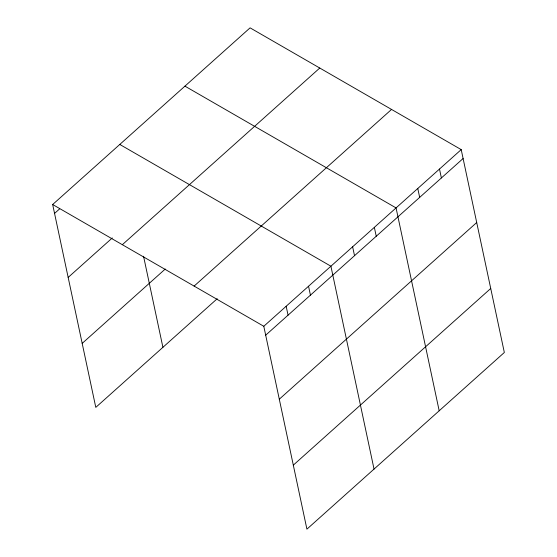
<?xml version="1.0" encoding="UTF-8"?>
<svg xmlns="http://www.w3.org/2000/svg" width="557" height="557" viewBox="0 0 557 557"><rect width="100%" height="100%" fill="white"/><g stroke="black" fill="none" stroke-linecap="round" stroke-linejoin="round"><path stroke-width="0.84" d="M52.664 204.516L250.086 27.85L461.21 149.617L504.336 352.484L306.914 529.15L263.795 326.277L52.664 204.516L95.79 407.383L217.202 298.733M54.558 213.415L59.676 208.84M68.163 277.428L112.277 237.957M122.338 244.697L319.76 68.031M82.185 343.377L165.276 269.017M194.121 286.096L391.543 109.437M263.795 326.277L461.21 149.617M265.689 335.182L463.104 158.522M279.294 399.195L476.708 222.528M293.309 465.144L490.724 288.477M184.938 86.147L396.062 207.914L439.188 410.788M119.79 144.451L330.914 266.211L374.039 469.085M439.494 169.05L441.388 177.955M417.778 188.482L419.672 197.387M374.346 227.347L376.24 236.252M352.63 246.779L354.524 255.684M308.543 286.235L310.437 295.14M286.166 306.259L288.06 315.165M143.553 256.255L162.909 347.317"/></g></svg>
